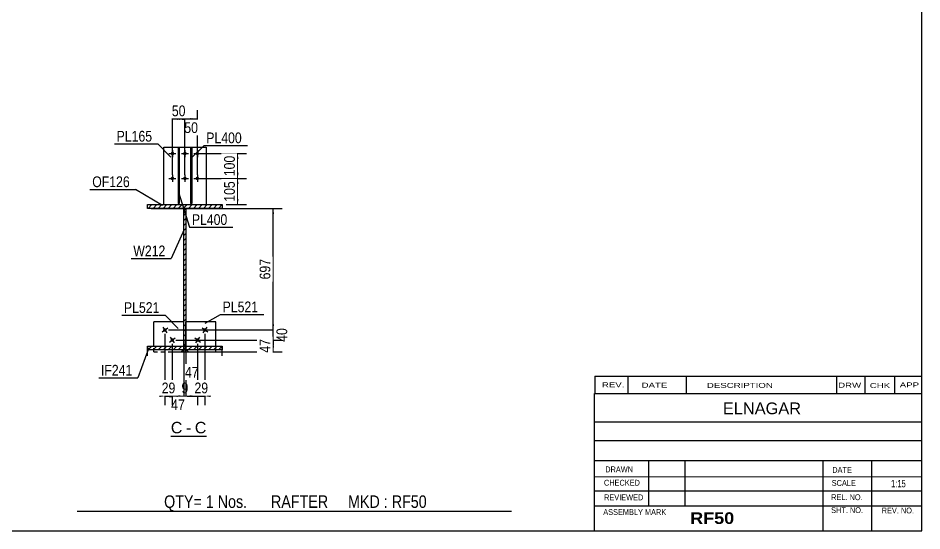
# Model space of a CAD drawing. Header units: millimetres. Extents: x -281 to 121, y -189 to 88.
# Drawn here: x -120.6 to 121.3, y -189.4 to -52.3 of the extents above; entities that cross this region are included whole.
import ezdxf

# ---------------------------------------------------------------- set-up
doc = ezdxf.new("R2010")
doc.units = ezdxf.units.MM
doc.linetypes.add('DXK_LINE_DOT1', pattern=[1.8814, 0.9407, -0.9407])
doc.styles.add('Arial', font='ARIAL.TTF', dxfattribs={"height": 0.2})
doc.styles.add('Arial Bold', font='ARIALBD.TTF', dxfattribs={"height": 0.2})
doc.styles.add('Arial Narrow', font='ARIALN.TTF', dxfattribs={"height": 0.2})

# ---------------------------------------------------------------- blocks, each defined once
blk = doc.blocks.new('Unknown-627303065-1211')
at = {"color": 5, "linetype": 'Continuous'}
for p, q in [((121.32, -189.44), (121.32, 87.56)), ((-278.68, -189.44), (121.32, -189.44))]:
    blk.add_line(p, q, dxfattribs=at)
blk = doc.blocks.new('Unknown-627303065-14 - 1513')
at = {"color": 7, "linetype": 'Continuous'}
blk.add_line((-79.71, -164.08), (-70.2, -164.08), dxfattribs=at)
at = {"color": 0, "linetype": 'Continuous'}
blk.add_wipeout([(-76.63, -163.33), (-76.63, -160.13), (-79.71, -160.13), (-79.71, -163.33)], dxfattribs=at)
blk.add_wipeout([(-74.25, -163.33), (-74.25, -160.13), (-75.67, -160.13), (-75.67, -163.33)], dxfattribs=at)
at = {"color": 96, "linetype": 'Continuous', "style": 'Arial'}
blk.add_text('C', height=3.06, dxfattribs=at).set_placement((-79.71, -163.33))
at = {"color": 0, "linetype": 'Continuous'}
blk.add_wipeout([(-70.2, -163.33), (-70.2, -160.13), (-73.29, -160.13), (-73.29, -163.33)], dxfattribs=at)
at = {"color": 96, "linetype": 'Continuous', "style": 'Arial'}
for s, p in [('-', (-75.67, -163.33)), ('C', (-73.29, -163.33))]:
    blk.add_text(s, height=3.06, dxfattribs=at).set_placement(p)
blk = doc.blocks.new('Part-627303065-1552 - 1513')
at = {"color": 2, "linetype": 'Continuous'}
for p, q in [((-74.44, -86.82), (-74.44, -101.81)), ((-74.44, -86.82), (-74.1, -86.82)), ((-74.1, -86.82), (-74.1, -101.81)), ((-74.44, -101.81), (-74.1, -101.81)), ((-74.44, -101.82), (-74.1, -101.82))]:
    blk.add_line(p, q, dxfattribs=at)
at = {"color": 7, "linetype": 'DXK_LINE_DOT1'}
for p, q in [((-74.44, -101.15), (-74.1, -101.15)), ((-74.44, -101.81), (-74.44, -101.82)), ((-74.1, -101.81), (-74.1, -101.82))]:
    blk.add_line(p, q, dxfattribs=at)
blk = doc.blocks.new('Part-627303065-1521 - 1513')
at = {"linetype": 'Continuous'}
h = blk.add_hatch(dxfattribs=at)
h.set_pattern_fill('', scale=0.3, style=0, pattern_type=0)
h.set_pattern_definition([(45, (-75.6707, -103.1496), (-0.67352, 0.67352), [])])
h.paths.add_polyline_path([(-75.67, -140), (-75.67, -103.15), (-76.2, -103.15), (-76.2, -140)])
at = {"color": 2, "linetype": 'Continuous'}
for p, q in [((-76.2, -114.48), (-76.2, -103.15)), ((-76.2, -103.15), (-75.67, -103.15)), ((-75.67, -103.15), (-75.67, -114.48)), ((-76.2, -140), (-76.2, -114.58)), ((-75.67, -114.58), (-75.67, -140)), ((-75.67, -140), (-76.2, -140))]:
    blk.add_line(p, q, dxfattribs=at)
at = {"color": 7, "linetype": 'DXK_LINE_DOT1'}
for p, q in [((-76.2, -141.56), (-76.2, -140)), ((-75.67, -141.56), (-75.67, -140))]:
    blk.add_line(p, q, dxfattribs=at)
blk = doc.blocks.new('Part-627303065-1576 - 1513')
at = {"color": 2, "linetype": 'Continuous'}
for p, q in [((-77.77, -86.82), (-77.77, -101.81)), ((-77.77, -86.82), (-77.44, -86.82)), ((-77.44, -86.82), (-77.44, -101.81)), ((-77.77, -101.81), (-77.44, -101.81)), ((-77.77, -101.82), (-77.44, -101.82))]:
    blk.add_line(p, q, dxfattribs=at)
at = {"color": 7, "linetype": 'DXK_LINE_DOT1'}
for p, q in [((-77.77, -101.15), (-77.44, -101.15)), ((-77.77, -101.81), (-77.77, -101.82)), ((-77.44, -101.81), (-77.44, -101.82))]:
    blk.add_line(p, q, dxfattribs=at)
blk = doc.blocks.new('Part-627303065-1526 - 1513')
at = {"linetype": 'Continuous'}
h = blk.add_hatch(dxfattribs=at)
h.set_pattern_fill('', scale=0.3, style=0, pattern_type=0)
h.set_pattern_definition([(45, (-65.9374, -102.1496), (-0.67352, 0.67352), [])])
h.paths.add_polyline_path([(-65.94, -103.15), (-65.94, -102.15), (-85.94, -102.15), (-85.94, -103.15)])
at = {"color": 2, "linetype": 'Continuous'}
for p, q in [((-85.94, -103.15), (-85.94, -102.15)), ((-85.94, -102.15), (-65.94, -102.15)), ((-65.94, -103.15), (-85.94, -103.15)), ((-65.94, -102.15), (-65.94, -103.15))]:
    blk.add_line(p, q, dxfattribs=at)
blk = doc.blocks.new('Part-627303065-1553 - 1513')
at = {"color": 2, "linetype": 'Continuous'}
for p, q in [((-81.6, -102.15), (-81.6, -86.82)), ((-81.6, -86.82), (-70.27, -86.82)), ((-70.27, -86.82), (-70.27, -102.15))]:
    blk.add_line(p, q, dxfattribs=at)
at = {"color": 7, "linetype": 'DXK_LINE_DOT1'}
for p, q in [((-81.6, -86.82), (-70.27, -86.82)), ((-81.6, -102.15), (-81.6, -102.15)), ((-81.6, -102.15), (-81.6, -102.15)), ((-81.6, -102.15), (-70.27, -102.15)), ((-70.27, -102.15), (-70.27, -102.15)), ((-70.27, -102.15), (-70.27, -102.15))]:
    blk.add_line(p, q, dxfattribs=at)
blk = doc.blocks.new('Bolt-627303065-1545 - 1513')
at = {"linetype": 'Continuous'}
for points in [[(-78.8, -88.48), (-78.81, -88.58), (-78.84, -88.67), (-78.89, -88.76), (-78.96, -88.83), (-79.04, -88.89), (-79.13, -88.93), (-79.22, -88.95), (-79.32, -88.95), (-79.41, -88.93), (-79.5, -88.89), (-79.58, -88.83), (-79.65, -88.76), (-79.7, -88.67), (-79.73, -88.58), (-79.74, -88.48), (-79.73, -88.38), (-79.7, -88.29), (-79.65, -88.21), (-79.58, -88.14), (-79.5, -88.08), (-79.41, -88.04), (-79.32, -88.02), (-79.22, -88.02), (-79.13, -88.04), (-79.04, -88.08), (-78.96, -88.14), (-78.89, -88.21), (-78.84, -88.29), (-78.81, -88.38)], [(-75.47, -88.48), (-75.48, -88.58), (-75.51, -88.67), (-75.56, -88.76), (-75.63, -88.83), (-75.7, -88.89), (-75.79, -88.93), (-75.89, -88.95), (-75.99, -88.95), (-76.08, -88.93), (-76.17, -88.89), (-76.25, -88.83), (-76.31, -88.76), (-76.36, -88.67), (-76.39, -88.58), (-76.4, -88.48), (-76.39, -88.38), (-76.36, -88.29), (-76.31, -88.21), (-76.25, -88.14), (-76.17, -88.08), (-76.08, -88.04), (-75.99, -88.02), (-75.89, -88.02), (-75.79, -88.04), (-75.7, -88.08), (-75.63, -88.14), (-75.56, -88.21), (-75.51, -88.29), (-75.48, -88.38)], [(-72.14, -88.48), (-72.15, -88.58), (-72.18, -88.67), (-72.23, -88.76), (-72.29, -88.83), (-72.37, -88.89), (-72.46, -88.93), (-72.56, -88.95), (-72.65, -88.95), (-72.75, -88.93), (-72.84, -88.89), (-72.92, -88.83), (-72.98, -88.76), (-73.03, -88.67), (-73.06, -88.58), (-73.07, -88.48), (-73.06, -88.38), (-73.03, -88.29), (-72.98, -88.21), (-72.92, -88.14), (-72.84, -88.08), (-72.75, -88.04), (-72.65, -88.02), (-72.56, -88.02), (-72.46, -88.04), (-72.37, -88.08), (-72.29, -88.14), (-72.23, -88.21), (-72.18, -88.29), (-72.15, -88.38)], [(-78.8, -95.15), (-78.81, -95.25), (-78.84, -95.34), (-78.89, -95.42), (-78.96, -95.5), (-79.04, -95.55), (-79.13, -95.59), (-79.22, -95.61), (-79.32, -95.61), (-79.41, -95.59), (-79.5, -95.55), (-79.58, -95.5), (-79.65, -95.42), (-79.7, -95.34), (-79.73, -95.25), (-79.74, -95.15), (-79.73, -95.05), (-79.7, -94.96), (-79.65, -94.87), (-79.58, -94.8), (-79.5, -94.74), (-79.41, -94.7), (-79.32, -94.68), (-79.22, -94.68), (-79.13, -94.7), (-79.04, -94.74), (-78.96, -94.8), (-78.89, -94.87), (-78.84, -94.96), (-78.81, -95.05)], [(-75.47, -95.15), (-75.48, -95.25), (-75.51, -95.34), (-75.56, -95.42), (-75.63, -95.5), (-75.7, -95.55), (-75.79, -95.59), (-75.89, -95.61), (-75.99, -95.61), (-76.08, -95.59), (-76.17, -95.55), (-76.25, -95.5), (-76.31, -95.42), (-76.36, -95.34), (-76.39, -95.25), (-76.4, -95.15), (-76.39, -95.05), (-76.36, -94.96), (-76.31, -94.87), (-76.25, -94.8), (-76.17, -94.74), (-76.08, -94.7), (-75.99, -94.68), (-75.89, -94.68), (-75.79, -94.7), (-75.7, -94.74), (-75.63, -94.8), (-75.56, -94.87), (-75.51, -94.96), (-75.48, -95.05)], [(-72.14, -95.15), (-72.15, -95.25), (-72.18, -95.34), (-72.23, -95.42), (-72.29, -95.5), (-72.37, -95.55), (-72.46, -95.59), (-72.56, -95.61), (-72.65, -95.61), (-72.75, -95.59), (-72.84, -95.55), (-72.92, -95.5), (-72.98, -95.42), (-73.03, -95.34), (-73.06, -95.25), (-73.07, -95.15), (-73.06, -95.05), (-73.03, -94.96), (-72.98, -94.87), (-72.92, -94.8), (-72.84, -94.74), (-72.75, -94.7), (-72.65, -94.68), (-72.56, -94.68), (-72.46, -94.7), (-72.37, -94.74), (-72.29, -94.8), (-72.23, -94.87), (-72.18, -94.96), (-72.15, -95.05)]]:
    blk.add_hatch(color=3, dxfattribs=at).paths.add_polyline_path(points)
at = {"color": 3, "linetype": 'Continuous'}
for p, q in [((-80.2, -88.48), (-78.34, -88.48)), ((-79.27, -87.55), (-79.27, -89.42)), ((-76.87, -88.48), (-75, -88.48)), ((-75.94, -87.55), (-75.94, -89.42)), ((-73.54, -88.48), (-71.67, -88.48)), ((-72.6, -87.55), (-72.6, -89.42)), ((-79.27, -94.22), (-79.27, -96.08)), ((-75.94, -94.22), (-75.94, -96.08)), ((-72.6, -94.22), (-72.6, -96.08)), ((-80.2, -95.15), (-78.34, -95.15)), ((-76.87, -95.15), (-75, -95.15)), ((-73.54, -95.15), (-71.67, -95.15))]:
    blk.add_line(p, q, dxfattribs=at)
blk = doc.blocks.new('Part-627303065-1558 - 1513')
at = {"color": 2, "linetype": 'Continuous'}
for p, q in [((-67.65, -133.51), (-75.65, -133.51)), ((-75.65, -140), (-75.65, -133.51)), ((-67.65, -140), (-67.65, -133.51))]:
    blk.add_line(p, q, dxfattribs=at)
at = {"color": 7, "linetype": 'DXK_LINE_DOT1'}
for p, q in [((-67.65, -133.51), (-75.65, -133.51)), ((-75.65, -140.84), (-75.65, -140)), ((-67.65, -141.51), (-67.65, -140)), ((-75.65, -140.84), (-74.98, -141.51)), ((-74.98, -141.51), (-67.65, -141.51)), ((-74.98, -141.51), (-74.98, -141.51))]:
    blk.add_line(p, q, dxfattribs=at)
blk = doc.blocks.new('Part-627303065-1559 - 1513')
at = {"linetype": 'Continuous'}
h = blk.add_hatch(dxfattribs=at)
h.set_pattern_fill('', scale=0.3, style=0, pattern_type=0)
h.set_pattern_definition([(45, (-65.9374, -139.9961), (-0.67352, 0.67352), [])])
h.paths.add_polyline_path([(-65.94, -141), (-65.94, -140), (-85.94, -140), (-85.94, -141)])
at = {"color": 7, "linetype": 'DXK_LINE_DOT1'}
for p, q in [((-85.94, -141), (-85.94, -140)), ((-65.94, -141), (-65.94, -140))]:
    blk.add_line(p, q, dxfattribs=at)
at = {"color": 2, "linetype": 'Continuous'}
for p, q in [((-85.94, -141), (-85.94, -140)), ((-85.94, -140), (-65.94, -140)), ((-65.94, -140), (-65.94, -141)), ((-85.94, -142.57), (-85.94, -141)), ((-65.94, -141), (-85.94, -141)), ((-65.94, -142.57), (-65.94, -141))]:
    blk.add_line(p, q, dxfattribs=at)
blk = doc.blocks.new('Part-627303065-1574 - 1513')
at = {"color": 2, "linetype": 'Continuous'}
for p, q in [((-76.22, -133.51), (-84.22, -133.51)), ((-84.22, -140), (-84.22, -133.51)), ((-76.22, -140), (-76.22, -133.51))]:
    blk.add_line(p, q, dxfattribs=at)
at = {"color": 7, "linetype": 'DXK_LINE_DOT1'}
for p, q in [((-76.22, -133.51), (-84.22, -133.51)), ((-84.22, -141.51), (-84.22, -140)), ((-76.22, -140.84), (-76.22, -140)), ((-84.22, -141.51), (-76.89, -141.51)), ((-76.89, -141.51), (-76.22, -140.84)), ((-76.89, -141.51), (-76.89, -141.51))]:
    blk.add_line(p, q, dxfattribs=at)
blk = doc.blocks.new('Bolt-627303065-1582 - 1513')
at = {"linetype": 'Continuous'}
for points in [[(-70.2, -135.95), (-70.26, -136.03), (-70.34, -136.08), (-70.43, -136.12), (-70.53, -136.14), (-70.62, -136.14), (-70.72, -136.12), (-70.81, -136.08), (-70.89, -136.03), (-70.95, -135.95), (-71, -135.87), (-71.03, -135.78), (-71.04, -135.68), (-71.03, -135.58), (-71, -135.49), (-70.95, -135.41), (-70.89, -135.33), (-70.81, -135.28), (-70.72, -135.24), (-70.62, -135.22), (-70.53, -135.22), (-70.43, -135.24), (-70.34, -135.28), (-70.26, -135.33), (-70.2, -135.41), (-70.15, -135.49), (-70.12, -135.58), (-70.11, -135.68), (-70.12, -135.78), (-70.15, -135.87)], [(-72.16, -138.65), (-72.23, -138.72), (-72.3, -138.78), (-72.39, -138.82), (-72.49, -138.84), (-72.59, -138.84), (-72.68, -138.82), (-72.77, -138.78), (-72.85, -138.72), (-72.92, -138.65), (-72.96, -138.56), (-72.99, -138.47), (-73, -138.37), (-72.99, -138.28), (-72.96, -138.18), (-72.91, -138.1), (-72.85, -138.03), (-72.77, -137.97), (-72.68, -137.93), (-72.59, -137.91), (-72.49, -137.91), (-72.39, -137.93), (-72.3, -137.97), (-72.22, -138.03), (-72.16, -138.1), (-72.11, -138.19), (-72.08, -138.28), (-72.07, -138.38), (-72.08, -138.47), (-72.11, -138.57)]]:
    blk.add_hatch(color=3, dxfattribs=at).paths.add_polyline_path(points)
at = {"color": 3, "linetype": 'Continuous'}
for p, q in [((-71.33, -135.13), (-69.82, -136.23)), ((-70.03, -134.93), (-71.12, -136.43)), ((-73.29, -137.83), (-71.78, -138.92)), ((-71.99, -137.62), (-73.09, -139.13))]:
    blk.add_line(p, q, dxfattribs=at)
blk = doc.blocks.new('Bolt-627303065-1585 - 1513')
at = {"linetype": 'Continuous'}
for points in [[(-80.92, -135.41), (-80.87, -135.49), (-80.84, -135.58), (-80.83, -135.68), (-80.84, -135.78), (-80.87, -135.87), (-80.92, -135.95), (-80.99, -136.03), (-81.07, -136.08), (-81.15, -136.12), (-81.25, -136.14), (-81.35, -136.14), (-81.44, -136.12), (-81.53, -136.08), (-81.61, -136.03), (-81.68, -135.95), (-81.73, -135.87), (-81.76, -135.78), (-81.77, -135.68), (-81.76, -135.58), (-81.73, -135.49), (-81.68, -135.41), (-81.61, -135.33), (-81.53, -135.28), (-81.44, -135.24), (-81.35, -135.22), (-81.25, -135.22), (-81.16, -135.24), (-81.07, -135.28), (-80.99, -135.33)], [(-78.96, -138.1), (-78.91, -138.18), (-78.88, -138.28), (-78.87, -138.37), (-78.88, -138.47), (-78.91, -138.56), (-78.96, -138.65), (-79.02, -138.72), (-79.1, -138.78), (-79.19, -138.82), (-79.29, -138.84), (-79.39, -138.84), (-79.48, -138.82), (-79.57, -138.78), (-79.65, -138.72), (-79.71, -138.65), (-79.76, -138.57), (-79.79, -138.47), (-79.8, -138.38), (-79.79, -138.28), (-79.76, -138.19), (-79.72, -138.1), (-79.65, -138.03), (-79.57, -137.97), (-79.48, -137.93), (-79.39, -137.91), (-79.29, -137.91), (-79.19, -137.93), (-79.1, -137.97), (-79.03, -138.03)]]:
    blk.add_hatch(color=3, dxfattribs=at).paths.add_polyline_path(points)
at = {"color": 3, "linetype": 'Continuous'}
for p, q in [((-82.05, -136.23), (-80.54, -135.13)), ((-81.85, -134.93), (-80.75, -136.43)), ((-80.09, -138.92), (-78.58, -137.83)), ((-79.89, -137.62), (-78.79, -139.13))]:
    blk.add_line(p, q, dxfattribs=at)
blk = doc.blocks.new('StraightDimension-627303065-7465 - 1513')
at = {"linetype": 'Continuous'}
for points in [[(-77.72, -153.13), (-76.22, -153.38), (-77.72, -153.63)], [(-74.15, -153.63), (-75.65, -153.38), (-74.15, -153.13)]]:
    blk.add_hatch(color=7, dxfattribs=at).paths.add_polyline_path(points)
at = {"color": 7, "linetype": 'Continuous'}
for p, q in [((-76.22, -138.51), (-76.22, -155.78)), ((-75.65, -138.89), (-75.65, -155.78)), ((-76.22, -153.38), (-75.65, -153.38))]:
    blk.add_line(p, q, dxfattribs=at)
at = {"color": 0}
blk.add_wipeout([(-74.42, -153.23), (-74.42, -149.03), (-77.45, -149.03), (-77.45, -153.23)], dxfattribs=at)
at = {"color": 3, "style": 'Arial Narrow'}
blk.add_text('9', height=2.86, dxfattribs=at).set_placement((-76.85, -152.63))
blk = doc.blocks.new('StraightDimension-627303065-5752 - 1513')
at = {"linetype": 'Continuous'}
for points in [[(-52.57, -104.65), (-52.32, -103.15), (-52.07, -104.65)], [(-52.07, -134.18), (-52.32, -135.68), (-52.57, -134.18)]]:
    blk.add_hatch(color=7, dxfattribs=at).paths.add_polyline_path(points)
at = {"color": 7, "linetype": 'Continuous'}
for p, q in [((-84.94, -103.15), (-49.92, -103.15)), ((-52.32, -135.68), (-52.32, -103.15)), ((-80.3, -135.68), (-49.92, -135.68))]:
    blk.add_line(p, q, dxfattribs=at)
at = {"color": 0}
blk.add_wipeout([(-52.47, -116.07), (-56.67, -116.07), (-56.67, -122.76), (-52.47, -122.76)], dxfattribs=at)
at = {"color": 3, "style": 'Arial Narrow'}
blk.add_text('697', height=2.863, rotation=90.0002, dxfattribs=at).set_placement((-53.07, -122.16))
blk = doc.blocks.new('StraightDimension-627303065-5753 - 1513')
at = {"linetype": 'Continuous'}
for points in [[(-52.57, -137.18), (-52.32, -135.68), (-52.07, -137.18)], [(-52.07, -136.88), (-52.32, -138.38), (-52.57, -136.88)]]:
    blk.add_hatch(color=7, dxfattribs=at).paths.add_polyline_path(points)
at = {"color": 7, "linetype": 'Continuous'}
for p, q in [((-80.3, -135.68), (-50.07, -135.68)), ((-52.32, -138.38), (-52.32, -135.68)), ((-78.34, -138.38), (-50.07, -138.38))]:
    blk.add_line(p, q, dxfattribs=at)
at = {"color": 0}
blk.add_wipeout([(-47.97, -134.6), (-52.17, -134.6), (-52.17, -139.46), (-47.97, -139.46)], dxfattribs=at)
at = {"color": 3, "style": 'Arial Narrow'}
blk.add_text('40', height=2.863, rotation=90.0002, dxfattribs=at).set_placement((-48.57, -138.86))
blk = doc.blocks.new('StraightDimension-627303065-7464 - 1513')
at = {"linetype": 'Continuous'}
for points in [[(-74.15, -153.63), (-75.65, -153.38), (-74.15, -153.13)], [(-74.04, -153.13), (-72.54, -153.38), (-74.04, -153.63)]]:
    blk.add_hatch(color=7, dxfattribs=at).paths.add_polyline_path(points)
at = {"color": 7, "linetype": 'Continuous'}
for p, q in [((-75.65, -138.89), (-75.65, -155.78)), ((-72.54, -139.38), (-72.54, -155.78)), ((-75.65, -153.38), (-72.54, -153.38))]:
    blk.add_line(p, q, dxfattribs=at)
at = {"color": 0}
blk.add_wipeout([(-71.67, -149.03), (-71.67, -144.83), (-76.52, -144.83), (-76.52, -149.03)], dxfattribs=at)
at = {"color": 3, "style": 'Arial Narrow'}
blk.add_text('47', height=2.863, dxfattribs=at).set_placement((-75.92, -148.43))
blk = doc.blocks.new('StraightDimension-627303065-7463 - 1513')
at = {"linetype": 'Continuous'}
for points in [[(-74.04, -153.13), (-72.54, -153.38), (-74.04, -153.63)], [(-69.08, -153.63), (-70.58, -153.38), (-69.08, -153.13)]]:
    blk.add_hatch(color=7, dxfattribs=at).paths.add_polyline_path(points)
at = {"color": 7, "linetype": 'Continuous'}
for p, q in [((-70.58, -136.68), (-70.58, -155.78)), ((-72.54, -139.38), (-72.54, -155.78)), ((-72.54, -153.38), (-70.58, -153.38))]:
    blk.add_line(p, q, dxfattribs=at)
at = {"color": 0}
blk.add_wipeout([(-69.13, -153.23), (-69.13, -149.03), (-73.98, -149.03), (-73.98, -153.23)], dxfattribs=at)
at = {"color": 3, "style": 'Arial Narrow'}
blk.add_text('29', height=2.863, dxfattribs=at).set_placement((-73.38, -152.63))
blk = doc.blocks.new('StraightDimension-627303065-5754 - 1513')
at = {"linetype": 'Continuous'}
for points in [[(-52.57, -139.88), (-52.32, -138.38), (-52.07, -139.88)], [(-52.07, -140.01), (-52.32, -141.51), (-52.57, -140.01)]]:
    blk.add_hatch(color=7, dxfattribs=at).paths.add_polyline_path(points)
at = {"color": 7, "linetype": 'Continuous'}
for p, q in [((-78.34, -138.38), (-49.92, -138.38)), ((-52.32, -141.51), (-52.32, -138.38)), ((-79.96, -141.51), (-49.92, -141.51))]:
    blk.add_line(p, q, dxfattribs=at)
at = {"color": 0}
blk.add_wipeout([(-52.47, -137.51), (-56.67, -137.51), (-56.67, -142.37), (-52.47, -142.37)], dxfattribs=at)
at = {"color": 3, "style": 'Arial Narrow'}
blk.add_text('47', height=2.863, rotation=90.0002, dxfattribs=at).set_placement((-53.07, -141.77))
blk = doc.blocks.new('StraightDimension-627303065-7466 - 1513')
at = {"linetype": 'Continuous'}
for points in [[(-77.84, -153.63), (-79.34, -153.38), (-77.84, -153.13)], [(-77.72, -153.13), (-76.22, -153.38), (-77.72, -153.63)]]:
    blk.add_hatch(color=7, dxfattribs=at).paths.add_polyline_path(points)
at = {"color": 7, "linetype": 'Continuous'}
for p, q in [((-79.34, -139.38), (-79.34, -155.63)), ((-76.22, -138.51), (-76.22, -155.63)), ((-79.34, -153.38), (-76.22, -153.38))]:
    blk.add_line(p, q, dxfattribs=at)
at = {"color": 0}
blk.add_wipeout([(-75.35, -157.73), (-75.35, -153.53), (-80.21, -153.53), (-80.21, -157.73)], dxfattribs=at)
at = {"color": 3, "style": 'Arial Narrow'}
blk.add_text('47', height=2.863, dxfattribs=at).set_placement((-79.61, -157.13))
blk = doc.blocks.new('StraightDimension-627303065-7467 - 1513')
at = {"linetype": 'Continuous'}
for points in [[(-82.8, -153.13), (-81.3, -153.38), (-82.8, -153.63)], [(-77.84, -153.63), (-79.34, -153.38), (-77.84, -153.13)]]:
    blk.add_hatch(color=7, dxfattribs=at).paths.add_polyline_path(points)
at = {"color": 7, "linetype": 'Continuous'}
for p, q in [((-81.3, -136.68), (-81.3, -155.78)), ((-79.34, -139.38), (-79.34, -155.78)), ((-81.3, -153.38), (-79.34, -153.38))]:
    blk.add_line(p, q, dxfattribs=at)
at = {"color": 0}
blk.add_wipeout([(-77.89, -153.23), (-77.89, -149.03), (-82.75, -149.03), (-82.75, -153.23)], dxfattribs=at)
at = {"color": 3, "style": 'Arial Narrow'}
blk.add_text('29', height=2.863, dxfattribs=at).set_placement((-82.15, -152.63))
blk = doc.blocks.new('StraightDimension-627303065-7602 - 1513')
at = {"linetype": 'Continuous'}
for points in [[(-74.44, -79.5), (-75.94, -79.25), (-74.44, -79)], [(-74.1, -79), (-72.6, -79.25), (-74.1, -79.5)]]:
    blk.add_hatch(color=7, dxfattribs=at).paths.add_polyline_path(points)
at = {"color": 7, "linetype": 'Continuous'}
for p, q in [((-75.94, -94.15), (-75.94, -76.85)), ((-72.6, -94.15), (-72.6, -76.85)), ((-75.94, -79.25), (-72.6, -79.25))]:
    blk.add_line(p, q, dxfattribs=at)
at = {"color": 0}
blk.add_wipeout([(-71.84, -83.6), (-71.84, -79.4), (-76.7, -79.4), (-76.7, -83.6)], dxfattribs=at)
at = {"color": 3, "style": 'Arial Narrow'}
blk.add_text('50', height=2.863, dxfattribs=at).set_placement((-76.1, -83))
blk = doc.blocks.new('StraightDimension-627303065-7603 - 1513')
at = {"linetype": 'Continuous'}
for points in [[(-77.77, -79.5), (-79.27, -79.25), (-77.77, -79)], [(-77.44, -79), (-75.94, -79.25), (-77.44, -79.5)]]:
    blk.add_hatch(color=7, dxfattribs=at).paths.add_polyline_path(points)
at = {"color": 7, "linetype": 'Continuous'}
for p, q in [((-79.27, -94.15), (-79.27, -77)), ((-75.94, -94.15), (-75.94, -77)), ((-79.27, -79.25), (-75.94, -79.25))]:
    blk.add_line(p, q, dxfattribs=at)
at = {"color": 0}
blk.add_wipeout([(-75.18, -79.1), (-75.18, -74.9), (-80.03, -74.9), (-80.03, -79.1)], dxfattribs=at)
at = {"color": 3, "style": 'Arial Narrow'}
blk.add_text('50', height=2.863, dxfattribs=at).set_placement((-79.43, -78.5))
blk = doc.blocks.new('StraightDimension-627303065-7637 - 1513')
at = {"linetype": 'Continuous'}
for points in [[(-62.08, -89.98), (-61.83, -88.48), (-61.58, -89.98)], [(-61.58, -93.65), (-61.83, -95.15), (-62.08, -93.65)]]:
    blk.add_hatch(color=7, dxfattribs=at).paths.add_polyline_path(points)
at = {"color": 7, "linetype": 'Continuous'}
for p, q in [((-71.6, -88.48), (-59.43, -88.48)), ((-61.83, -95.15), (-61.83, -88.48)), ((-71.6, -95.15), (-59.43, -95.15))]:
    blk.add_line(p, q, dxfattribs=at)
at = {"color": 0}
blk.add_wipeout([(-61.98, -88.47), (-66.18, -88.47), (-66.18, -95.16), (-61.98, -95.16)], dxfattribs=at)
at = {"color": 3, "style": 'Arial Narrow'}
blk.add_text('100', height=2.863, rotation=90.0002, dxfattribs=at).set_placement((-62.58, -94.56))
blk = doc.blocks.new('StraightDimension-627303065-7638 - 1513')
at = {"linetype": 'Continuous'}
for points in [[(-62.08, -96.65), (-61.83, -95.15), (-61.58, -96.65)], [(-61.58, -100.65), (-61.83, -102.15), (-62.08, -100.65)]]:
    blk.add_hatch(color=7, dxfattribs=at).paths.add_polyline_path(points)
at = {"color": 7, "linetype": 'Continuous'}
for p, q in [((-71.6, -95.15), (-59.43, -95.15)), ((-61.83, -102.15), (-61.83, -95.15)), ((-64.94, -102.15), (-59.43, -102.15))]:
    blk.add_line(p, q, dxfattribs=at)
at = {"color": 0}
blk.add_wipeout([(-61.98, -95.31), (-66.18, -95.31), (-66.18, -101.99), (-61.98, -101.99)], dxfattribs=at)
at = {"color": 3, "style": 'Arial Narrow'}
blk.add_text('105', height=2.863, rotation=90.0002, dxfattribs=at).set_placement((-62.58, -101.39))
blk = doc.blocks.new('CBS_CALLOFF-627303065-15360')
at = {"color": 7, "linetype": 'Continuous'}
blk.add_line((-104.81, -184.17), (11.43, -184.19), dxfattribs=at)
at = {"color": 3, "linetype": 'Continuous', "style": 'Arial Narrow'}
blk.add_text('QTY= 1 Nos.      RAFTER     MKD : RF50', height=3.3405, dxfattribs=at).set_placement((-81.51, -183.28))
blk = doc.blocks.new('CBS_NAME_BLOG-627303065-15361')
at = {"color": 7, "linetype": 'Continuous'}
for p, q in [((33.72, -152.69), (121.24, -152.69)), ((33.72, -189.4), (33.72, -152.69)), ((33.73, -160.23), (121.24, -160.23)), ((33.8, -165.28), (121.32, -165.28)), ((33.72, -170.65), (121.24, -170.65)), ((48.25, -182.76), (48.25, -170.66)), ((57.93, -182.74), (57.93, -170.67)), ((94.85, -189.4), (94.85, -170.67)), ((107.9, -189.4), (107.9, -170.66)), ((33.73, -174.95), (121.32, -174.93)), ((33.72, -178.7), (121.24, -178.7)), ((33.72, -182.74), (121.24, -182.74)), ((33.72, -189.44), (121.32, -189.44))]:
    blk.add_line(p, q, dxfattribs=at)
at = {"color": 3, "linetype": 'Continuous', "style": 'Arial'}
blk.add_text('ELNAGAR', height=3.133, dxfattribs=at).set_placement((68.05, -158.22))
at = {"color": 3, "linetype": 'Continuous'}
for s, height, style, width, p in [('DRAWN', 1.566, 'Arial', 0.9, (36.56, -173.76)), ('DATE', 1.566, 'Arial', 0.9, (97.32, -173.92)), ('CHECKED', 1.566, 'Arial', 0.9, (36.21, -177.34)), ('SCALE', 1.566, 'Arial', 0.9, (97.17, -177.4)), ('1:15', 1.957, 'Arial Narrow', 0.9, (113.06, -177.76)), ('REVIEWED', 1.566, 'Arial', 0.9, (36.24, -181.25)), ('REL. NO.', 1.566, 'Arial', 0.9, (97.03, -181.21)), ('ASSEMBLY MARK', 1.5663, 'Arial', 0.9, (36.03, -185.18)), ('SHT. NO.', 1.566, 'Arial', 0.9, (97.02, -184.67)), ('REV. NO.', 1.566, 'Arial', 0.9, (110.55, -184.76)), ('RF50', 3.131, 'Arial Bold', 1.1, (59.3, -187.59))]:
    blk.add_text(s, height=height, dxfattribs=dict(at, style=style, width=width)).set_placement(p)
blk = doc.blocks.new('CBS_REVISION-627303065-15362')
at = {"color": 7, "linetype": 'Continuous'}
for p, q in [((33.81, -148.06), (121.31, -148.06)), ((33.81, -148.06), (33.81, -152.69)), ((42.6, -148.06), (42.6, -152.69)), ((58.2, -148.06), (58.2, -152.63)), ((98.46, -148.06), (98.46, -152.69)), ((106, -148.06), (106, -152.69)), ((113.94, -148.06), (113.94, -152.69)), ((33.81, -152.69), (121.31, -152.69))]:
    blk.add_line(p, q, dxfattribs=at)
at = {"color": 7, "style": 'Arial Narrow', "width": 1.7}
for s, height, p in [('REV.', 1.326, (35.67, -151.02)), ('DATE', 1.326, (46.29, -151.13)), ('DESCRIPTION', 1.3257, (63.77, -151.18)), ('DRW', 1.326, (98.89, -151.13)), ('CHK', 1.326, (107.37, -151.22)), ('APP', 1.326, (115.38, -151.06))]:
    blk.add_text(s, height=height, dxfattribs=at).set_placement(p)
blk = doc.blocks.new('Mark-627303065-1522 - 1513')
at = {"color": 7, "linetype": 'Continuous'}
blk.add_line((-81.92, -102.37), (-89.19, -98.07), dxfattribs=at)
at = {"color": 0}
blk.add_wipeout([(-90.69, -97.47), (-90.69, -94.47), (-100.74, -94.47), (-100.74, -97.47)], dxfattribs=at)
blk.add_wipeout([(-90.69, -97.47), (-90.69, -94.47), (-100.74, -94.47), (-100.74, -97.47)], dxfattribs=at)
at = {"color": 7, "linetype": 'Continuous'}
blk.add_line((-101.34, -98.07), (-89.19, -98.07), dxfattribs=at)
at = {"color": 3, "style": 'Arial Narrow'}
blk.add_text('OF126', height=2.863, dxfattribs=at).set_placement((-100.74, -97.47))
blk = doc.blocks.new('Mark-627303065-1554 - 1513')
at = {"color": 0}
blk.add_wipeout([(-56.34, -130.94), (-56.34, -127.94), (-65.84, -127.94), (-65.84, -130.94)], dxfattribs=at)
blk.add_wipeout([(-56.34, -130.94), (-56.34, -127.94), (-65.84, -127.94), (-65.84, -130.94)], dxfattribs=at)
at = {"color": 7, "linetype": 'Continuous'}
for p, q in [((-70.53, -133.83), (-66.44, -131.54)), ((-66.44, -131.54), (-54.84, -131.54))]:
    blk.add_line(p, q, dxfattribs=at)
at = {"color": 3, "style": 'Arial Narrow'}
blk.add_text('PL521', height=2.863, dxfattribs=at).set_placement((-65.84, -130.94))
blk = doc.blocks.new('Mark-627303065-1570 - 1513')
at = {"color": 7, "linetype": 'Continuous'}
blk.add_line((-77.71, -135.26), (-81.24, -131.72), dxfattribs=at)
at = {"color": 0}
blk.add_wipeout([(-82.74, -131.12), (-82.74, -128.12), (-92.25, -128.12), (-92.25, -131.12)], dxfattribs=at)
blk.add_wipeout([(-82.74, -131.12), (-82.74, -128.12), (-92.25, -128.12), (-92.25, -131.12)], dxfattribs=at)
at = {"color": 7, "linetype": 'Continuous'}
blk.add_line((-92.85, -131.72), (-81.24, -131.72), dxfattribs=at)
at = {"color": 3, "style": 'Arial Narrow'}
blk.add_text('PL521', height=2.863, dxfattribs=at).set_placement((-92.25, -131.12))
blk = doc.blocks.new('Mark-627303065-3387 - 1513')
at = {"color": 7, "linetype": 'Continuous'}
blk.add_line((-76.13, -108.83), (-79.66, -116.57), dxfattribs=at)
at = {"color": 0}
blk.add_wipeout([(-81.16, -115.97), (-81.16, -112.97), (-89.75, -112.97), (-89.75, -115.97)], dxfattribs=at)
blk.add_wipeout([(-81.16, -115.97), (-81.16, -112.97), (-89.75, -112.97), (-89.75, -115.97)], dxfattribs=at)
at = {"color": 7, "linetype": 'Continuous'}
blk.add_line((-90.35, -116.57), (-79.66, -116.57), dxfattribs=at)
at = {"color": 3, "style": 'Arial Narrow'}
blk.add_text('W212', height=2.863, dxfattribs=at).set_placement((-89.75, -115.97))
blk = doc.blocks.new('Mark-627303065-3390 - 1513')
at = {"color": 0}
blk.add_wipeout([(-60.71, -85.72), (-60.71, -82.72), (-70.22, -82.72), (-70.22, -85.72)], dxfattribs=at)
blk.add_wipeout([(-60.71, -85.72), (-60.71, -82.72), (-70.22, -82.72), (-70.22, -85.72)], dxfattribs=at)
at = {"color": 7, "linetype": 'Continuous'}
for p, q in [((-74.35, -89.86), (-70.82, -86.32)), ((-70.82, -86.32), (-59.21, -86.32))]:
    blk.add_line(p, q, dxfattribs=at)
at = {"color": 3, "style": 'Arial Narrow'}
blk.add_text('PL400', height=2.863, dxfattribs=at).set_placement((-70.22, -85.72))
blk = doc.blocks.new('Mark-627303065-3393 - 1513')
at = {"color": 7, "linetype": 'Continuous'}
blk.add_line((-79.67, -89.42), (-83.21, -85.89), dxfattribs=at)
at = {"color": 0}
blk.add_wipeout([(-84.71, -85.29), (-84.71, -82.29), (-94.21, -82.29), (-94.21, -85.29)], dxfattribs=at)
blk.add_wipeout([(-84.71, -85.29), (-84.71, -82.29), (-94.21, -82.29), (-94.21, -85.29)], dxfattribs=at)
at = {"color": 7, "linetype": 'Continuous'}
blk.add_line((-94.81, -85.89), (-83.21, -85.89), dxfattribs=at)
at = {"color": 3, "style": 'Arial Narrow'}
blk.add_text('PL165', height=2.863, dxfattribs=at).set_placement((-94.21, -85.29))
blk = doc.blocks.new('Mark-627303065-3396 - 1513')
at = {"color": 7, "linetype": 'Continuous'}
blk.add_line((-85.62, -140.47), (-88.51, -148.49), dxfattribs=at)
at = {"color": 0}
blk.add_wipeout([(-90.01, -147.89), (-90.01, -144.89), (-98.42, -144.89), (-98.42, -147.89)], dxfattribs=at)
blk.add_wipeout([(-90.01, -147.89), (-90.01, -144.89), (-98.42, -144.89), (-98.42, -147.89)], dxfattribs=at)
at = {"color": 7, "linetype": 'Continuous'}
blk.add_line((-99.02, -148.49), (-88.51, -148.49), dxfattribs=at)
at = {"color": 3, "style": 'Arial Narrow'}
blk.add_text('IF241', height=2.863, dxfattribs=at).set_placement((-98.42, -147.89))
blk = doc.blocks.new('Mark-627303065-3399 - 1513')
at = {"color": 0}
blk.add_wipeout([(-64.58, -107.59), (-64.58, -104.59), (-74.08, -104.59), (-74.08, -107.59)], dxfattribs=at)
blk.add_wipeout([(-64.58, -107.59), (-64.58, -104.59), (-74.08, -104.59), (-74.08, -107.59)], dxfattribs=at)
at = {"color": 7, "linetype": 'Continuous'}
for p, q in [((-77.68, -98.8), (-74.68, -108.19)), ((-74.68, -108.19), (-63.08, -108.19))]:
    blk.add_line(p, q, dxfattribs=at)
at = {"color": 3, "style": 'Arial Narrow'}
blk.add_text('PL400', height=2.863, dxfattribs=at).set_placement((-74.08, -107.59))

msp = doc.modelspace()

# ---------------------------------------------------------------- block references
for name in ['Unknown-627303065-1211', 'Part-627303065-1553 - 1513', 'Part-627303065-1576 - 1513', 'Part-627303065-1552 - 1513', 'Bolt-627303065-1545 - 1513', 'Part-627303065-1526 - 1513', 'Part-627303065-1521 - 1513', 'Part-627303065-1574 - 1513', 'Bolt-627303065-1585 - 1513', 'Part-627303065-1558 - 1513', 'Bolt-627303065-1582 - 1513', 'Part-627303065-1559 - 1513', 'CBS_REVISION-627303065-15362', 'CBS_NAME_BLOG-627303065-15361', 'CBS_CALLOFF-627303065-15360']:
    msp.add_blockref(name, (0, 0))

# ---------------------------------------------------------------- next in the draw order: block references
for name in ['StraightDimension-627303065-7602 - 1513', 'StraightDimension-627303065-5752 - 1513', 'StraightDimension-627303065-7465 - 1513', 'Mark-627303065-3396 - 1513', 'Unknown-627303065-14 - 1513']:
    msp.add_blockref(name, (0, 0))

# ---------------------------------------------------------------- next in the draw order: block references
for name in ['StraightDimension-627303065-7603 - 1513', 'StraightDimension-627303065-7637 - 1513', 'Mark-627303065-1522 - 1513', 'Mark-627303065-3387 - 1513', 'StraightDimension-627303065-5753 - 1513']:
    msp.add_blockref(name, (0, 0))

# ---------------------------------------------------------------- next in the draw order: block references
for name in ['Mark-627303065-3393 - 1513', 'Mark-627303065-3390 - 1513', 'StraightDimension-627303065-7638 - 1513', 'Mark-627303065-1570 - 1513', 'Mark-627303065-1554 - 1513', 'StraightDimension-627303065-7464 - 1513']:
    msp.add_blockref(name, (0, 0))

# ---------------------------------------------------------------- next in the draw order: block references
for name in ['Mark-627303065-3399 - 1513', 'StraightDimension-627303065-7463 - 1513']:
    msp.add_blockref(name, (0, 0))

# ---------------------------------------------------------------- next in the draw order: block references
msp.add_blockref('StraightDimension-627303065-5754 - 1513', (0, 0))

# ---------------------------------------------------------------- next in the draw order: block references
msp.add_blockref('StraightDimension-627303065-7466 - 1513', (0, 0))

# ---------------------------------------------------------------- next in the draw order: block references
msp.add_blockref('StraightDimension-627303065-7467 - 1513', (0, 0))

doc.saveas('drawing.dxf')
